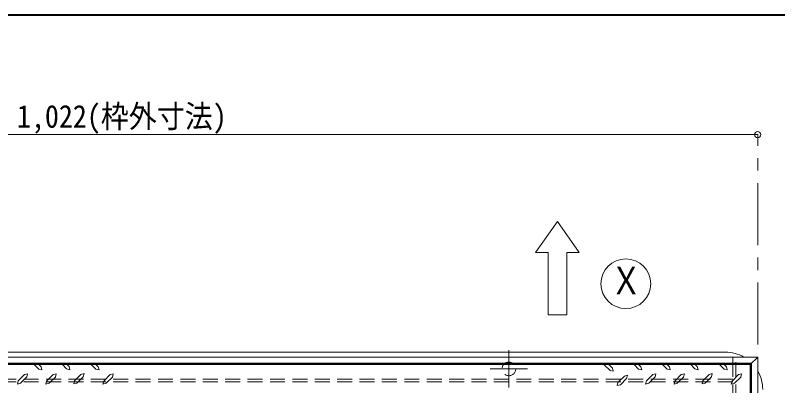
# Model space of a CAD drawing. Units: millimetres at full size, sheet at 1:10; details may follow other scales. Extents: x -2039 to 2011, y -1414 to 1396.
# Drawn here: x -1265 to -652, y 1097 to 1396 of the extents above; entities that cross this region are included whole.
import ezdxf
from ezdxf.enums import TextEntityAlignment as Align

# ---------------------------------------------------------------- set-up
doc = ezdxf.new("R2010")
doc.units = ezdxf.units.MM
doc.header["$LTSCALE"] = 10
doc.header["$PDMODE"] = 32
doc.header["$PDSIZE"] = 5
doc.linetypes.add('CHAIN1', pattern=[8, 5, -1, 1, -1])
doc.linetypes.add('DASHED1', pattern=[1.8, 1.2, -0.6])
doc.layers.add('0-0_ﾚｲﾔ1', color=4, linetype='Continuous', lineweight=9)
doc.styles.add('ＭＳ ゴシック', font='')
doc.styles.get('ＭＳ ゴシック').set_extended_font_data('MS Gothic')

msp = doc.modelspace()

# ---------------------------------------------------------------- linework, layer by layer
at = {"layer": '0-0_ﾚｲﾔ1', "color": 1, "lineweight": 40}
msp.add_line((2011.23, 1395.55), (-2038.77, 1395.55), dxfattribs=at)
at = {"layer": '0-0_ﾚｲﾔ1'}
for p, q in [((-667.77, 1299.55), (-1689.77, 1299.55)), ((-693.77, 1124.55), (-1663.77, 1124.55)), ((-1249.28, 1114.55), (-1245.67, 1110.94)), ((-1243.1, 1110.21), (-1245.67, 1110.94)), ((-1245.51, 1114.55), (-1243.74, 1112.78)), ((-1243.74, 1112.78), (-1243.1, 1110.21)), ((-1226.65, 1114.55), (-1223.25, 1111.02)), ((-1220.68, 1110.37), (-1223.25, 1111.02)), ((-1223.01, 1114.55), (-1221.32, 1112.86)), ((-1221.32, 1112.86), (-1220.68, 1110.37)), ((-1203.4, 1114.55), (-1199.78, 1110.94)), ((-1197.21, 1110.21), (-1199.78, 1110.94)), ((-1199.7, 1114.55), (-1197.93, 1112.78)), ((-1197.93, 1112.78), (-1197.21, 1110.21)), ((-791.33, 1114.55), (-786.47, 1109.81)), ((-767.18, 1114.55), (-763.57, 1110.94)), ((-761, 1110.29), (-763.57, 1110.94)), ((-763.49, 1114.55), (-761.72, 1112.78)), ((-761.72, 1112.78), (-761, 1110.29)), ((-744.28, 1114.55), (-740.67, 1110.94)), ((-738.1, 1110.21), (-740.67, 1110.94)), ((-740.51, 1114.55), (-738.74, 1112.78)), ((-738.74, 1112.78), (-738.1, 1110.21)), ((-721.65, 1114.55), (-718.25, 1111.02)), ((-715.68, 1110.37), (-718.25, 1111.02)), ((-718.01, 1114.55), (-716.32, 1112.86)), ((-716.32, 1112.86), (-715.68, 1110.37)), ((-698.4, 1114.55), (-694.78, 1110.94)), ((-692.21, 1110.21), (-694.78, 1110.94)), ((-694.7, 1114.55), (-692.93, 1112.78)), ((-692.93, 1112.78), (-692.21, 1110.21)), ((-1260.29, 1099.52), (-1255.23, 1104.59)), ((-1237.39, 1099.44), (-1232.33, 1104.51)), ((-1214.97, 1099.61), (-1209.91, 1104.67)), ((-1191.51, 1099.44), (-1186.44, 1104.51)), ((-778.19, 1098.32), (-773.13, 1103.38)), ((-755.29, 1099.52), (-750.23, 1104.59)), ((-732.39, 1099.44), (-727.33, 1104.51)), ((-709.97, 1099.61), (-704.91, 1104.67)), ((-686.51, 1099.44), (-681.44, 1104.51)), ((-1262.22, 1101.37), (-1262.86, 1098.88)), ((-1260.29, 1099.52), (-1262.86, 1098.88)), ((-1239.32, 1101.29), (-1239.96, 1098.8)), ((-1237.39, 1099.44), (-1239.96, 1098.8)), ((-1216.9, 1101.45), (-1217.54, 1098.96)), ((-1214.97, 1099.61), (-1217.54, 1098.96)), ((-1193.43, 1101.29), (-1194.08, 1098.8)), ((-1191.51, 1099.44), (-1194.08, 1098.8)), ((-780.12, 1100.17), (-780.76, 1097.68)), ((-778.19, 1098.32), (-780.76, 1097.68)), ((-757.22, 1101.37), (-757.86, 1098.88)), ((-755.29, 1099.52), (-757.86, 1098.88)), ((-734.32, 1101.29), (-734.96, 1098.8)), ((-732.39, 1099.44), (-734.96, 1098.8)), ((-711.9, 1101.45), (-712.54, 1098.96)), ((-709.97, 1099.61), (-712.54, 1098.96)), ((-688.43, 1101.29), (-689.08, 1098.8)), ((-686.51, 1099.44), (-689.08, 1098.8))]:
    msp.add_line(p, q, dxfattribs=at)
at = {"layer": '0-0_ﾚｲﾔ1', "linetype": 'CHAIN1'}
for p, q in [((-667.77, 1130.55), (-667.77, 1299.55)), ((-867.77, 1096.05), (-867.77, 1126.05)), ((-852.77, 1111.05), (-882.77, 1111.05))]:
    msp.add_line(p, q, dxfattribs=at)
at = {"layer": '0-0_ﾚｲﾔ1', "color": 7, "lineweight": 18}
for p, q in [((-828.77, 1229.55), (-846.27, 1204.55)), ((-828.77, 1229.55), (-811.27, 1204.55)), ((-821.27, 1154.55), (-821.27, 1204.55)), ((-811.27, 1204.55), (-821.27, 1204.55)), ((-821.27, 1154.55), (-836.27, 1154.55)), ((-667.77, 1120.55), (-1689.77, 1120.55)), ((-672.77, 1115.55), (-1684.77, 1115.55)), ((-687.77, 1115.55), (-687.77, 1114.55)), ((-673.77, 1114.55), (-667.77, 1120.55)), ((-672.77, 834.55), (-672.77, 1115.55)), ((-667.77, 834.55), (-667.77, 1120.55))]:
    msp.add_line(p, q, dxfattribs=at)
at = {"layer": '0-0_ﾚｲﾔ1', "linetype": 'DASHED1'}
for p, q in [((-687.77, 1115.55), (-687.77, 1120.55)), ((-685.47, 834.55), (-685.47, 1120.55)), ((-687.77, 834.55), (-687.77, 1114.55)), ((-687.77, 1102.85), (-1669.77, 1102.85)), ((-687.77, 1100.55), (-1669.77, 1100.55))]:
    msp.add_line(p, q, dxfattribs=at)
at = {"layer": '0-0_ﾚｲﾔ1', "color": 5, "lineweight": 25}
for q in [(-1683.77, 1114.55), (-673.77, 834.55)]:
    msp.add_line((-673.77, 1114.55), q, dxfattribs=at)
at = {"layer": '0-0_ﾚｲﾔ1', "color": 7, "lineweight": 18}
msp.add_lwpolyline([(-836.27, 1154.55), (-836.27, 1204.55), (-846.27, 1204.55)], dxfattribs=at)
at = {"layer": '0-0_ﾚｲﾔ1'}
for points in [[(-787.51, 1114.55), (-784.62, 1111.66), (-783.9, 1109.09), (-786.47, 1109.81)], [(-1262.22, 1101.37), (-1257.08, 1106.52), (-1254.59, 1107.16), (-1255.23, 1104.59)], [(-1239.32, 1101.29), (-1234.18, 1106.44), (-1231.68, 1107.08), (-1232.33, 1104.51)], [(-1216.9, 1101.45), (-1211.76, 1106.6), (-1209.26, 1107.24), (-1209.91, 1104.67)], [(-1193.43, 1101.29), (-1188.29, 1106.44), (-1185.8, 1107.08), (-1186.44, 1104.51)], [(-780.12, 1100.17), (-774.98, 1105.31), (-772.49, 1105.95), (-773.13, 1103.38)], [(-757.22, 1101.37), (-752.08, 1106.52), (-749.59, 1107.16), (-750.23, 1104.59)], [(-734.32, 1101.29), (-729.18, 1106.44), (-726.68, 1107.08), (-727.33, 1104.51)], [(-711.9, 1101.45), (-706.76, 1106.6), (-704.26, 1107.24), (-704.91, 1104.67)], [(-688.43, 1101.29), (-683.29, 1106.44), (-680.8, 1107.08), (-681.44, 1104.51)]]:
    msp.add_lwpolyline(points, dxfattribs=at)
at = {"layer": '0-0_ﾚｲﾔ1', "color": 7, "lineweight": 18}
msp.add_circle((-773.77, 1179.55), 20, dxfattribs=at)
at = {"layer": '0-0_ﾚｲﾔ1', "linetype": 'DASHED1'}
msp.add_circle((-867.77, 1111.05), 5.5, dxfattribs=at)
at = {"layer": '0-0_ﾚｲﾔ1'}
for start, end in [(60.07357, 90), (0, 29.92643)]:
    msp.add_arc((-693.77, 1094.55), 30, start, end, dxfattribs=at)
at = {"layer": '0-0_ﾚｲﾔ1', "color": 1}
msp.add_point((-667.77, 1299.55), dxfattribs=at)

# ---------------------------------------------------------------- texts
at = {"layer": '0-0_ﾚｲﾔ1', "color": 7, "style": 'ＭＳ ゴシック'}
for s, height, width, p in [('1,022(枠外寸法)', 18.33, 0.9, (-1263.14, 1299.55)), ('Ｘ', 21.99, 0.85, (-786.27, 1164.55))]:
    msp.add_text(s, height=height, dxfattribs=dict(at, width=width)).set_placement(p, align=Align.BOTTOM_LEFT)

doc.saveas('drawing.dxf')
